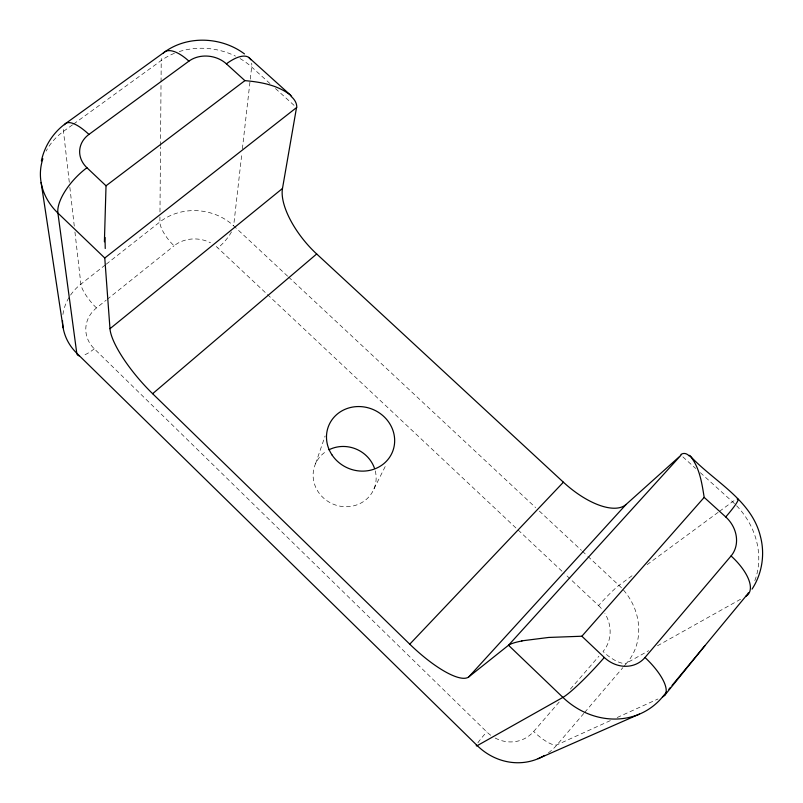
<?xml version="1.0" encoding="UTF-8"?>
<svg xmlns="http://www.w3.org/2000/svg" width="803" height="803" viewBox="0 0 803 803"><rect width="100%" height="100%" fill="white"/><g stroke="black" fill="none" stroke-linecap="round" stroke-linejoin="round"><path stroke-width="0.6" stroke-dasharray="4.01 3.01" d="M159.938 216.951L159.897 221.949A21.269 7.247 51 0 0 174.07 245.798A31.227 27.382 7.4 0 1 210.557 242.817M159.978 211.942L160.51 146.879M160.52 145.624L161.032 83.06M161.042 81.806L161.222 60.536A40.11 16.14 54.2 0 1 161.343 58.489M287.655 276.202L233.653 225.814L241.813 153.855M242.376 148.896L251.66 67.01A38.584 15.448 -49.6 0 0 251.69 63.076M315.549 463.712L325.125 435.939M373.947 488.947L386.042 464.867M583.871 713.365L557.051 744.803A59.281 54.805 60.2 0 1 548.058 753.104M584.684 712.412L622.877 667.644M623.68 666.691L626.932 662.887L648.724 650.681M495.14 738.027A34.991 32.401 60.7 0 0 533.664 731.493L560.584 700.437M570.371 689.145L598.918 656.202M490.743 735.277A34.991 32.401 60.7 0 1 486.748 731.904L94.272 348.793A32.441 28.848 0.7 0 1 96.48 307.94L106.187 300.171M107.15 299.389L174.07 245.798M105.263 264.96L80.882 284.162A54.915 48.692 0.9 0 0 62.905 314.625M106.237 264.187L159.897 221.949A52.837 46.172 7.6 0 1 233.653 225.814M632.021 575.751L618.962 585.367A22.062 1.767 -46.6 0 0 598.576 605.572L564.79 573.844M647.098 564.66L718.444 512.123M719.448 511.381L732.507 501.765A41.696 4.125 -46 0 1 735.217 499.938M72.561 124.796L63.497 131.361A68.185 57.585 4 0 0 46.132 151.125M73.565 124.063L161.222 60.536A65.103 53.871 9.7 0 1 174.733 53.169M657.446 645.803L741.35 598.817M610.35 720.612L557.051 744.803A23.869 6.775 42.3 0 1 533.664 731.493M617.156 717.531L657.978 699.001M269.979 83.572L251.66 67.01A65.103 53.871 9.7 0 0 239.776 58.408M275.469 88.541L294.701 105.926M682.851 456.867L695.719 468.5M700.316 472.666L732.507 501.765A71.497 61.992 47.4 0 1 754.569 581.292M288.568 277.055L535.671 507.657M539.335 511.069L581.432 550.356M582.346 551.209L586.923 555.475M587.846 556.338L618.962 585.367A57.123 51.593 51.8 0 1 626.932 662.887A23.096 8.241 41.1 0 1 603.003 651.494A33.726 30.534 52.2 0 0 604.86 613.311M216.198 246.511A31.227 27.382 7.4 0 1 217.864 247.966L563.877 572.991M69.289 182.301L63.497 131.361A41.646 13.42 52.5 0 1 63.477 127.647M69.851 187.27L74.378 227.018M74.94 231.987L80.882 284.162A21.932 5.932 50.1 0 0 96.48 307.94M179.22 51.583A65.103 53.871 9.7 0 1 235.5 56.13M375.272 470.879A31.809 29.831 22.9 0 1 355.839 505.228A31.809 29.831 22.9 0 1 316.824 489.549A31.809 29.831 22.9 0 1 326.399 451.236M477.855 742.825A23.377 1.947 -47.2 0 1 486.748 731.904M94.272 348.793A21.892 7.478 -44.4 0 1 82.438 355.599M231.485 231.876A20.727 6.825 -47.1 0 1 217.864 247.966M598.576 605.572A33.726 30.534 52.2 0 1 601.969 609.226"/><path stroke-width="1.2" d="M104.4 241.803L106.026 185.794L86.935 167.737A28.085 23.538 4.4 0 1 88.932 134.432L188.916 61.148A26.78 21.972 9.9 0 1 226.396 63.838A38.584 15.448 -49.6 0 1 250.727 59.753M626.099 504.435A60.847 27.252 42.6 0 1 563.395 482.201L316.683 253.969A58.328 25.124 50.5 0 1 282.485 188.464L296.528 107.582L104.771 258.014L109.981 328.718A62.483 16.973 49 0 0 152.63 393.701L409.761 644.177A65.374 18.529 44.3 0 0 468.832 676.859L508.53 645.231L681.004 455.201L626.099 504.435L468.832 676.859M41.385 160.921C44.516 146.086 53.128 132.686 65.374 123.702L164.324 52.215C187.621 35.081 221.648 36.787 244.463 53.911M752.05 589.131C762.147 573.653 765.159 554.19 760.411 536.354C751.518 499.827 714.269 481.71 690.359 456.184L689.416 455.301M664.884 695.097L704.964 645.622M476.47 745.124A23.377 1.947 -47.2 0 0 477.263 745.636L562.913 697.395A74.719 67.04 53.8 0 0 662.515 696.944L666.48 692.156M668.859 689.285L670.445 687.368M672.031 685.451L745.706 596.378A71.497 61.992 47.4 0 0 748.436 592.785M521.679 640.874L548.66 637.452L581.874 636.227L604.308 657.466A30.845 27.533 53 0 0 645.01 657.486L731.071 555.947A29.48 25.395 46.9 0 0 725.741 516.951L704.181 497.388C701.902 483.125 699.674 467.727 690.359 456.184M581.874 636.227L704.181 497.388M409.761 644.177L563.395 482.201M152.63 393.701L316.683 253.969M109.981 328.718L282.485 188.464M106.026 185.794L244.895 80.631C261.276 82.077 278.721 85.208 291.619 96.109M538.14 758.684L639.459 714.108M290.274 94.905L248.669 57.374M226.396 63.838L244.895 80.631M104.771 258.014L57.906 213.076A68.185 57.585 4 0 1 42.88 158.773M41.114 182.492L63.136 327.754M105.243 248.508A32.301 1.144 89.9 0 1 105.052 237.487M291.047 96.33A30.143 17.746 3.8 0 1 296.759 107.592M522.06 640.955A34.579 6.675 -3.2 0 0 508.49 645.231L562.913 697.395A43.854 4.657 -46.8 0 0 604.308 657.466M680.924 454.488A32.13 12.989 88.6 0 1 689.305 456.024M645.01 657.486A45.309 16.04 40.7 0 1 662.515 696.944M731.071 555.947A43.503 19.172 38.8 0 1 745.706 596.378M737.154 499.034A41.696 4.125 -46 0 1 725.741 516.951M163.18 53.41A40.11 16.14 54.2 0 1 188.916 61.148M64.461 124.746A41.646 13.42 52.5 0 1 88.932 134.432M86.935 167.737A40.411 17.285 -46 0 0 57.906 213.076L76.777 353.22A21.892 7.478 -44.4 0 0 79.176 355.829M62.514 320.698A54.915 48.692 0.9 0 0 76.777 353.22L477.263 745.636A59.281 54.805 60.2 0 0 544.484 755.462M328.929 449.8A31.809 29.831 22.9 0 1 374.359 467.918M332.03 454.96A34.479 31.889 22.9 0 0 390.991 455.02A34.479 31.889 22.9 0 0 358.71 406.549A34.479 31.889 22.9 0 0 332.03 454.96"/></g></svg>
